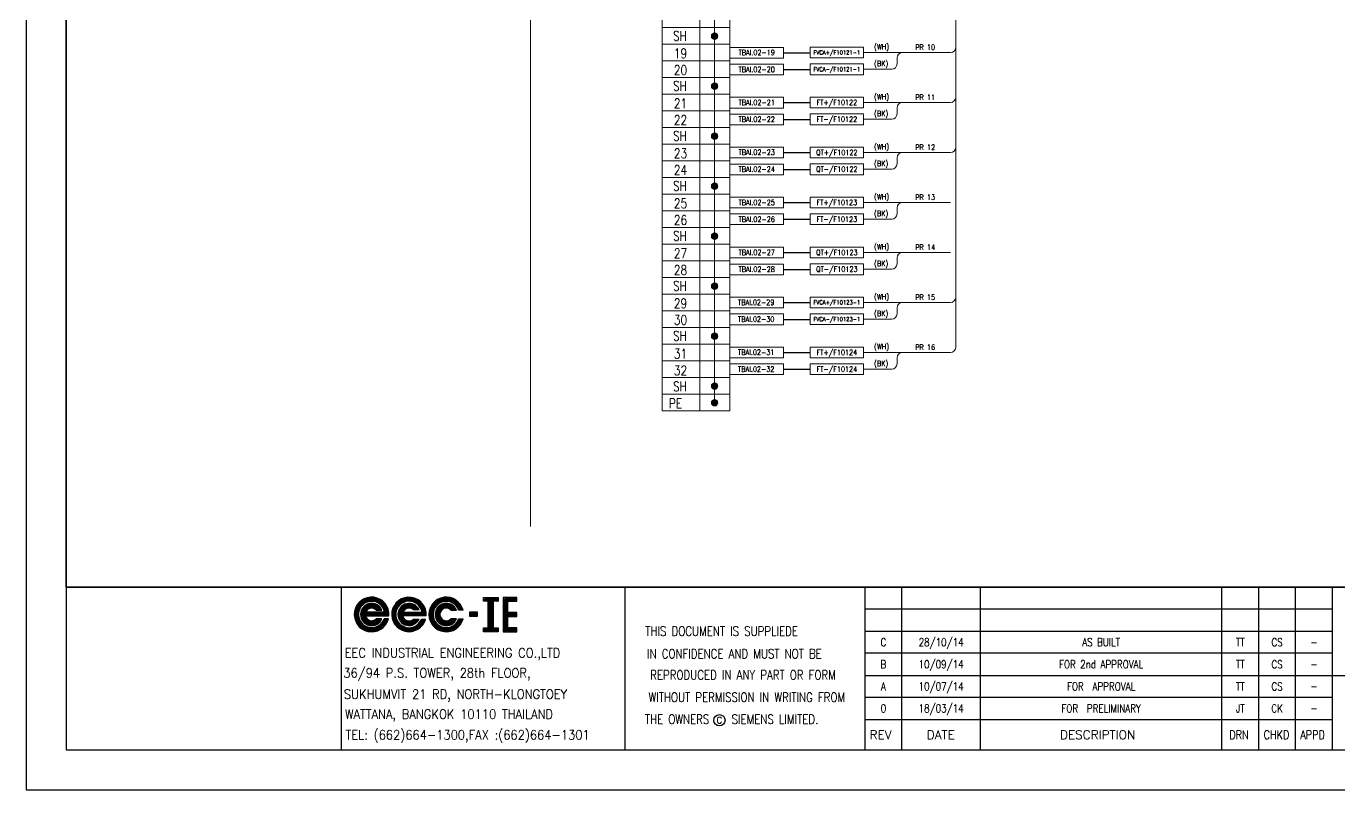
# Model space of a CAD drawing. Header units: millimetres. Extents: x -14942 to 24072, y -50285 to 2207.
# Drawn here: x 552.8 to 798.9, y -5690.3 to -5547.1 of the extents above; entities that cross this region are included whole.
import ezdxf
from ezdxf.enums import TextEntityAlignment as Align

# ---------------------------------------------------------------- set-up
doc = ezdxf.new("R2010")
doc.units = ezdxf.units.MM
doc.header["$MEASUREMENT"] = 0
doc.layers.get('0').update_dxf_attribs({"linetype": 'CONTINUOUS'})
for name, color, linetype in [('52049_PAPER A4$0$Frame_A1', 253, 'CONTINUOUS'), ('BEAM', 3, 'CONTINUOUS'), ('INSTRUMENT', 1, 'CONTINUOUS'), ('TEXT', 2, 'CONTINUOUS')]:
    doc.layers.add(name, color=color, linetype=linetype)
doc.styles.add('52049_PAPER A4$0$Romans-title', font='romans.shx')
doc.styles.add('ROMANS', font='romans')

# ---------------------------------------------------------------- blocks, each defined once
blk = doc.blocks.new('52049_PAPER A4$0$eec-ie')
at = {"layer": '52049_PAPER A4$0$Frame_A1', "color": 0, "lineweight": -3}
for p, q in [((0, 0), (0.873, 0.873)), ((0.013, 0.091), (0.781, 0.859)), ((0.04, 0.196), (0.677, 0.833)), ((0.09, 0.324), (0.549, 0.783)), ((0.649, 0.571), (0.955, 0.877)), ((0.773, 0.617), (1.031, 0.875)), ((0.87, 0.637), (1.102, 0.868)), ((0.955, 0.643), (1.168, 0.856)), ((1.03, 0.64), (1.231, 0.841)), ((1.099, 0.631), (1.29, 0.822)), ((1.162, 0.617), (1.346, 0.8)), ((1.221, 0.598), (1.399, 0.776)), ((1.276, 0.575), (1.45, 0.749)), ((2.109, 0.082), (2.883, 0.856)), ((2.133, 0.184), (2.78, 0.831)), ((2.181, 0.31), (2.655, 0.784)), ((2.557, 0.452), (2.973, 0.869)), ((2.773, 0.591), (3.055, 0.872)), ((2.889, 0.628), (3.131, 0.87)), ((2.983, 0.644), (3.201, 0.862)), ((3.064, 0.648), (3.267, 0.85)), ((3.138, 0.643), (3.329, 0.834)), ((3.206, 0.633), (3.387, 0.815)), ((3.268, 0.618), (3.443, 0.793)), ((3.326, 0.598), (3.496, 0.768)), ((3.381, 0.574), (3.547, 0.74)), ((4.192, 0.06), (4.997, 0.865)), ((4.213, 0.16), (4.897, 0.843)), ((4.254, 0.278), (4.779, 0.803)), ((4.693, 0.483), (5.085, 0.875)), ((4.878, 0.591), (5.165, 0.877)), ((4.991, 0.625), (5.239, 0.873)), ((5.083, 0.64), (5.308, 0.864)), ((5.164, 0.643), (5.373, 0.852)), ((5.237, 0.638), (5.435, 0.835)), ((5.304, 0.627), (5.493, 0.815)), ((5.366, 0.611), (5.548, 0.792)), ((5.424, 0.591), (5.6, 0.767)), ((5.478, 0.567), (5.65, 0.739)), ((7.232, 0.683), (7.413, 0.864)), ((7.27, 0.644), (7.491, 0.864)), ((7.348, 0.644), (7.568, 0.864)), ((7.426, 0.644), (7.646, 0.864)), ((7.504, 0.644), (7.724, 0.864)), ((7.507, 0.569), (7.802, 0.864)), ((7.507, 0.491), (7.88, 0.864)), ((7.507, 0.413), (7.958, 0.864)), ((7.816, 0.644), (8.036, 0.864)), ((7.894, 0.644), (8.059, 0.808)), ((8.334, 0.46), (8.738, 0.864)), ((8.334, 0.538), (8.66, 0.864)), ((8.334, 0.382), (8.816, 0.864)), ((8.334, 0.694), (8.504, 0.864)), ((8.334, 0.616), (8.582, 0.864)), ((8.673, 0.644), (8.894, 0.864)), ((8.751, 0.644), (8.972, 0.864)), ((8.829, 0.644), (9.05, 0.864)), ((8.907, 0.644), (9.106, 0.842)), ((8.985, 0.644), (9.106, 0.764)), ((-0.005, -0.082), (0.302, 0.224)), ((-0.002, -0.158), (0.256, 0.1)), ((0.005, -0.229), (0.236, 0.002)), ((0.256, 0.568), (0.305, 0.617)), ((0.345, -0.123), (0.996, 0.528)), ((0.346, -0.044), (0.916, 0.526)), ((0.352, -0.194), (1.066, 0.521)), ((0.361, 0.049), (0.824, 0.512)), ((0.366, -0.258), (0.664, 0.04)), ((0.385, -0.317), (0.742, 0.04)), ((0.402, 0.168), (0.704, 0.47)), ((0.409, -0.371), (0.82, 0.04)), ((1.692, 0.04), (0.64, 0.04)), ((0.684, -0.173), (0.898, 0.04)), ((0.762, -0.173), (0.976, 0.04)), ((0.84, -0.173), (1.054, 0.04)), ((0.869, 0.245), (1.13, 0.507)), ((0.918, -0.173), (1.132, 0.04)), ((0.961, 0.259), (1.189, 0.488)), ((0.996, -0.173), (1.21, 0.04)), ((1.033, 0.253), (1.243, 0.464)), ((1.074, -0.173), (1.288, 0.04)), ((1.093, 0.236), (1.294, 0.436)), ((1.146, 0.21), (1.34, 0.404)), ((1.152, -0.173), (1.366, 0.04)), ((1.192, 0.178), (1.383, 0.369)), ((1.218, 0.155), (1.538, 0.155)), ((1.23, -0.173), (1.444, 0.04)), ((1.246, 0.155), (1.422, 0.331)), ((1.308, -0.173), (1.522, 0.04)), ((1.324, 0.155), (1.458, 0.289)), ((1.328, 0.548), (1.498, 0.719)), ((1.376, 0.519), (1.544, 0.687)), ((1.386, -0.173), (1.6, 0.04)), ((1.402, 0.155), (1.49, 0.243)), ((1.422, 0.486), (1.588, 0.653)), ((1.464, 0.45), (1.63, 0.616)), ((1.464, -0.173), (1.677, 0.04)), ((1.48, 0.155), (1.519, 0.194)), ((1.503, 0.412), (1.669, 0.577)), ((1.539, 0.37), (1.706, 0.536)), ((1.542, -0.173), (1.898, 0.183)), ((1.573, 0.326), (1.741, 0.493)), ((1.603, 0.278), (1.773, 0.448)), ((1.62, -0.173), (1.914, 0.121)), ((1.63, 0.227), (1.803, 0.4)), ((1.654, 0.173), (1.831, 0.35)), ((1.674, 0.115), (1.856, 0.297)), ((1.689, 0.052), (1.879, 0.241)), ((1.698, -0.173), (1.927, 0.056)), ((2.092, -0.09), (2.374, 0.191)), ((2.095, -0.166), (2.337, 0.076)), ((2.096, -0.009), (2.513, 0.408)), ((2.311, 0.518), (2.447, 0.654)), ((2.442, -0.131), (3.095, 0.523)), ((2.442, -0.052), (3.017, 0.522)), ((2.45, -0.2), (2.776, 0.125)), ((2.456, 0.039), (2.926, 0.509)), ((2.465, -0.264), (2.764, 0.036)), ((2.485, -0.322), (2.842, 0.036)), ((2.493, 0.155), (2.81, 0.471)), ((2.716, -0.168), (2.92, 0.036)), ((2.725, 0.036), (3.79, 0.036)), ((2.794, -0.168), (2.998, 0.036)), ((2.839, 0.189), (3.165, 0.515)), ((2.872, -0.168), (3.076, 0.036)), ((2.95, -0.168), (3.154, 0.036)), ((2.985, 0.256), (3.229, 0.5)), ((3.028, -0.168), (3.232, 0.036)), ((3.07, 0.264), (3.287, 0.48)), ((3.106, -0.168), (3.31, 0.036)), ((3.139, 0.255), (3.34, 0.456)), ((3.184, -0.168), (3.388, 0.036)), ((3.198, 0.236), (3.39, 0.428)), ((3.25, 0.209), (3.436, 0.396)), ((3.262, -0.168), (3.466, 0.036)), ((3.294, 0.176), (3.478, 0.36)), ((3.622, 0.16), (3.312, 0.16)), ((3.34, -0.168), (3.544, 0.036)), ((3.356, 0.16), (3.517, 0.321)), ((3.418, -0.168), (3.622, 0.036)), ((3.432, 0.547), (3.595, 0.71)), ((3.434, 0.16), (3.552, 0.278)), ((3.48, 0.517), (3.64, 0.678)), ((3.496, -0.168), (3.7, 0.036)), ((3.512, 0.16), (3.584, 0.232)), ((3.524, 0.484), (3.684, 0.643)), ((3.566, 0.448), (3.725, 0.607)), ((3.574, -0.168), (3.778, 0.036)), ((3.59, 0.16), (3.612, 0.182)), ((3.605, 0.408), (3.764, 0.567)), ((3.641, 0.366), (3.8, 0.526)), ((3.652, -0.168), (3.989, 0.169)), ((3.674, 0.321), (3.835, 0.483)), ((3.704, 0.273), (3.867, 0.437)), ((3.73, 0.222), (3.897, 0.388)), ((3.73, -0.168), (4.005, 0.107)), ((3.753, 0.167), (3.924, 0.338)), ((3.773, 0.109), (3.948, 0.284)), ((3.788, 0.046), (3.97, 0.228)), ((3.808, -0.168), (4.016, 0.04)), ((4.18, -0.108), (4.466, 0.179)), ((4.182, -0.028), (4.574, 0.364)), ((4.184, -0.182), (4.432, 0.066)), ((4.343, 0.446), (4.611, 0.713)), ((4.529, -0.071), (5.128, 0.528)), ((4.531, -0.147), (5.204, 0.526)), ((4.538, 0.017), (5.04, 0.519)), ((4.54, -0.215), (4.857, 0.101)), ((4.568, 0.124), (4.932, 0.489)), ((4.69, 0.325), (4.732, 0.366)), ((4.956, 0.2), (5.272, 0.517)), ((5.087, 0.253), (5.334, 0.501)), ((5.17, 0.259), (5.392, 0.48)), ((5.238, 0.248), (5.444, 0.455)), ((5.296, 0.228), (5.493, 0.426)), ((5.346, 0.201), (5.539, 0.393)), ((5.39, 0.167), (5.58, 0.357)), ((5.402, 0.155), (5.722, 0.155)), ((5.456, 0.155), (5.619, 0.317)), ((5.528, 0.539), (5.698, 0.709)), ((5.534, 0.155), (5.653, 0.274)), ((5.576, 0.508), (5.743, 0.676)), ((5.612, 0.155), (5.684, 0.227)), ((5.62, 0.475), (5.786, 0.641)), ((5.661, 0.438), (5.827, 0.604)), ((5.69, 0.155), (5.712, 0.177)), ((5.7, 0.398), (5.865, 0.564)), ((5.735, 0.356), (5.902, 0.523)), ((5.767, 0.31), (5.936, 0.479)), ((5.797, 0.262), (5.967, 0.432)), ((5.823, 0.21), (5.997, 0.384)), ((6.09, 0.155), (5.845, 0.155)), ((5.846, 0.155), (6.024, 0.333)), ((5.924, 0.155), (6.048, 0.279)), ((6.002, 0.155), (6.07, 0.223)), ((6.08, 0.155), (6.088, 0.163)), ((6.901, 0.037), (6.46, 0.037)), ((6.46, 0.037), (6.46, -0.183)), ((6.46, -0.011), (6.508, 0.037)), ((6.46, -0.089), (6.586, 0.037)), ((6.46, -0.167), (6.664, 0.037)), ((6.521, -0.183), (6.742, 0.037)), ((6.599, -0.183), (6.82, 0.037)), ((6.677, -0.183), (6.898, 0.037)), ((6.901, -0.183), (6.901, 0.037)), ((7.507, 0.335), (7.783, 0.611)), ((7.507, 0.257), (7.783, 0.533)), ((7.507, 0.179), (7.783, 0.455)), ((7.507, 0.101), (7.783, 0.377)), ((7.507, 0.023), (7.783, 0.299)), ((7.507, -0.055), (7.783, 0.221)), ((7.507, -0.133), (7.783, 0.143)), ((7.507, -0.211), (7.783, 0.065)), ((7.972, 0.644), (8.059, 0.73)), ((8.05, 0.644), (8.059, 0.652)), ((8.334, 0.304), (8.61, 0.58)), ((8.334, 0.226), (8.61, 0.502)), ((8.334, 0.149), (8.61, 0.424)), ((8.334, 0.071), (8.61, 0.346)), ((8.334, -0.007), (8.61, 0.268)), ((8.334, -0.085), (8.61, 0.19)), ((8.334, -0.163), (8.61, 0.112)), ((8.334, -0.241), (8.61, 0.034)), ((8.334, -0.397), (8.741, 0.01)), ((8.334, -0.319), (8.663, 0.01)), ((8.334, -0.475), (8.819, 0.01)), ((8.676, -0.211), (8.897, 0.01)), ((8.754, -0.211), (8.975, 0.01)), ((8.832, -0.211), (9.053, 0.01)), ((9.063, 0.644), (9.106, 0.686)), ((0.016, -0.295), (0.23, -0.082)), ((0.032, -0.358), (0.232, -0.157)), ((0.051, -0.417), (0.242, -0.226)), ((0.072, -0.473), (0.256, -0.29)), ((0.097, -0.527), (0.275, -0.349)), ((0.124, -0.578), (0.298, -0.404)), ((0.154, -0.626), (0.324, -0.455)), ((0.186, -0.672), (0.354, -0.504)), ((0.22, -0.716), (0.387, -0.549)), ((0.256, -0.757), (0.422, -0.591)), ((0.295, -0.796), (0.461, -0.63)), ((0.336, -0.833), (0.503, -0.667)), ((0.379, -0.868), (0.547, -0.7)), ((0.425, -0.9), (0.595, -0.731)), ((0.437, -0.421), (0.637, -0.221)), ((0.468, -0.467), (0.662, -0.273)), ((0.503, -0.51), (0.694, -0.319)), ((0.542, -0.55), (0.733, -0.359)), ((0.584, -0.585), (0.777, -0.392)), ((0.622, -0.173), (1.935, -0.173)), ((0.63, -0.618), (0.828, -0.419)), ((0.679, -0.646), (0.887, -0.439)), ((0.732, -0.671), (0.956, -0.448)), ((0.79, -0.691), (1.041, -0.44)), ((0.853, -0.707), (1.194, -0.366)), ((0.922, -0.715), (1.294, -0.343)), ((0.999, -0.716), (1.372, -0.343)), ((1.042, -1.063), (1.762, -0.343)), ((1.088, -0.705), (1.45, -0.343)), ((1.131, -1.052), (1.839, -0.343)), ((1.199, -0.672), (1.528, -0.343)), ((1.538, -0.343), (1.218, -0.343)), ((1.232, -1.029), (1.902, -0.359)), ((1.353, -0.986), (1.858, -0.48)), ((1.533, -0.884), (1.757, -0.66)), ((1.646, -0.381), (1.684, -0.343)), ((1.906, -0.343), (1.661, -0.343)), ((1.776, -0.173), (1.935, -0.014)), ((1.854, -0.173), (1.938, -0.089)), ((1.932, -0.173), (1.936, -0.169)), ((2.103, -0.236), (2.321, -0.018)), ((2.115, -0.302), (2.317, -0.1)), ((2.131, -0.364), (2.321, -0.173)), ((2.15, -0.423), (2.332, -0.241)), ((2.172, -0.479), (2.347, -0.303)), ((2.197, -0.532), (2.367, -0.362)), ((2.224, -0.582), (2.39, -0.416)), ((2.254, -0.63), (2.417, -0.467)), ((2.287, -0.676), (2.448, -0.515)), ((2.321, -0.719), (2.481, -0.559)), ((2.358, -0.76), (2.517, -0.601)), ((2.397, -0.799), (2.556, -0.64)), ((2.439, -0.836), (2.598, -0.676)), ((2.482, -0.87), (2.643, -0.709)), ((2.509, -0.376), (2.71, -0.175)), ((2.537, -0.425), (2.729, -0.234)), ((2.569, -0.471), (2.756, -0.285)), ((2.605, -0.513), (2.789, -0.33)), ((2.644, -0.552), (2.828, -0.368)), ((2.687, -0.588), (2.873, -0.401)), ((4.023, -0.168), (2.708, -0.168)), ((2.733, -0.619), (2.925, -0.427)), ((2.783, -0.647), (2.985, -0.445)), ((2.837, -0.671), (3.056, -0.453)), ((2.896, -0.69), (3.144, -0.443)), ((2.96, -0.704), (3.316, -0.348)), ((3.03, -0.712), (3.394, -0.348)), ((3.11, -0.71), (3.472, -0.348)), ((3.153, -1.056), (3.862, -0.348)), ((3.203, -0.695), (3.55, -0.348)), ((3.245, -1.043), (3.94, -0.348)), ((3.312, -0.348), (3.622, -0.348)), ((3.323, -0.653), (3.618, -0.358)), ((3.349, -1.016), (3.981, -0.385)), ((3.478, -0.965), (3.93, -0.514)), ((3.738, -0.394), (3.784, -0.348)), ((3.756, -0.348), (3.992, -0.348)), ((3.886, -0.168), (4.024, -0.03)), ((3.963, -0.168), (4.026, -0.106)), ((4.192, -0.251), (4.417, -0.027)), ((4.205, -0.316), (4.414, -0.108)), ((4.222, -0.378), (4.419, -0.181)), ((4.242, -0.436), (4.43, -0.247)), ((4.264, -0.491), (4.446, -0.309)), ((4.29, -0.544), (4.466, -0.367)), ((4.318, -0.594), (4.49, -0.421)), ((4.348, -0.641), (4.518, -0.472)), ((4.381, -0.686), (4.548, -0.519)), ((4.416, -0.729), (4.582, -0.563)), ((4.453, -0.77), (4.619, -0.604)), ((4.493, -0.809), (4.658, -0.643)), ((4.534, -0.845), (4.701, -0.678)), ((4.556, -0.278), (4.804, -0.03)), ((4.577, -0.335), (4.798, -0.113)), ((4.578, -0.879), (4.747, -0.711)), ((4.602, -0.388), (4.808, -0.181)), ((4.631, -0.437), (4.829, -0.239)), ((4.664, -0.482), (4.856, -0.289)), ((4.7, -0.523), (4.89, -0.333)), ((4.74, -0.562), (4.931, -0.371)), ((4.783, -0.596), (4.977, -0.402)), ((4.829, -0.628), (5.031, -0.427)), ((4.88, -0.655), (5.092, -0.443)), ((4.935, -0.678), (5.165, -0.448)), ((4.994, -0.697), (5.26, -0.43)), ((5.059, -0.71), (5.426, -0.343)), ((5.13, -0.717), (5.504, -0.343)), ((5.211, -0.714), (5.582, -0.343)), ((5.254, -1.06), (5.971, -0.343)), ((5.305, -0.698), (5.659, -0.343)), ((5.347, -1.046), (6.049, -0.343)), ((5.722, -0.343), (5.402, -0.343)), ((5.429, -0.652), (5.709, -0.372)), ((5.453, -1.018), (6.075, -0.396)), ((5.585, -0.964), (6.02, -0.528)), ((5.808, -0.428), (5.893, -0.343)), ((5.845, -0.343), (6.09, -0.343)), ((6.46, -0.183), (6.901, -0.183)), ((6.755, -0.183), (6.901, -0.037)), ((6.833, -0.183), (6.901, -0.115)), ((7.354, -1.065), (7.783, -0.637)), ((7.432, -1.065), (7.783, -0.715)), ((7.507, -0.289), (7.783, -0.013)), ((7.507, -0.367), (7.783, -0.091)), ((7.507, -0.444), (7.783, -0.169)), ((7.507, -0.522), (7.783, -0.247)), ((7.507, -0.6), (7.783, -0.325)), ((7.507, -0.678), (7.783, -0.403)), ((7.507, -0.756), (7.783, -0.481)), ((7.507, -0.834), (7.783, -0.559)), ((8.334, -0.553), (8.61, -0.277)), ((8.334, -0.631), (8.61, -0.355)), ((8.334, -0.709), (8.61, -0.433)), ((8.334, -0.787), (8.61, -0.511)), ((8.334, -0.865), (8.61, -0.589)), ((8.334, -0.943), (8.61, -0.667)), ((8.91, -0.211), (9.106, -0.015)), ((8.988, -0.211), (9.106, -0.093)), ((9.066, -0.211), (9.106, -0.171)), ((0.473, -0.931), (0.646, -0.758)), ((0.523, -0.958), (0.7, -0.781)), ((0.576, -0.984), (0.758, -0.801)), ((0.631, -1.006), (0.82, -0.817)), ((0.69, -1.025), (0.888, -0.827)), ((0.751, -1.042), (0.962, -0.831)), ((0.817, -1.054), (1.043, -0.828)), ((0.886, -1.062), (1.137, -0.812)), ((0.961, -1.066), (1.253, -0.774)), ((2.528, -0.902), (2.691, -0.739)), ((2.576, -0.932), (2.743, -0.765)), ((2.627, -0.959), (2.797, -0.789)), ((2.68, -0.984), (2.856, -0.808)), ((2.736, -1.006), (2.919, -0.823)), ((2.796, -1.024), (2.987, -0.833)), ((2.858, -1.04), (3.062, -0.836)), ((2.924, -1.052), (3.144, -0.831)), ((2.995, -1.059), (3.24, -0.814)), ((3.071, -1.061), (3.359, -0.773)), ((4.624, -0.911), (4.795, -0.74)), ((4.673, -0.94), (4.847, -0.766)), ((4.724, -0.967), (4.903, -0.788)), ((4.778, -0.991), (4.962, -0.807)), ((4.834, -1.013), (5.026, -0.821)), ((4.894, -1.031), (5.095, -0.829)), ((4.957, -1.046), (5.172, -0.831)), ((5.023, -1.057), (5.257, -0.824)), ((5.095, -1.064), (5.356, -0.802)), ((5.171, -1.066), (5.485, -0.752)), ((7.232, -0.954), (7.341, -0.845)), ((7.232, -0.876), (7.263, -0.845)), ((7.232, -1.032), (7.419, -0.845)), ((7.276, -1.065), (7.497, -0.845)), ((7.51, -1.065), (7.783, -0.793)), ((7.588, -1.065), (7.809, -0.845)), ((7.666, -1.065), (7.887, -0.845)), ((7.744, -1.065), (7.964, -0.845)), ((7.822, -1.065), (8.042, -0.845)), ((7.9, -1.065), (8.059, -0.907)), ((7.978, -1.065), (8.059, -0.985)), ((8.056, -1.065), (8.059, -1.063)), ((8.334, -1.021), (8.61, -0.745)), ((8.368, -1.065), (8.61, -0.823)), ((8.446, -1.065), (8.666, -0.845)), ((8.524, -1.065), (8.744, -0.845)), ((8.602, -1.065), (8.822, -0.845)), ((8.679, -1.065), (8.9, -0.845)), ((8.757, -1.065), (8.978, -0.845)), ((8.835, -1.065), (9.056, -0.845)), ((8.913, -1.065), (9.106, -0.873)), ((8.991, -1.065), (9.106, -0.951)), ((9.069, -1.065), (9.106, -1.029))]:
    blk.add_line(p, q, dxfattribs=at)
for points in [[(7.232, 0.864), (8.059, 0.864), (8.059, 0.644), (7.783, 0.644), (7.783, -0.845), (8.059, -0.845), (8.059, -1.065), (7.232, -1.065), (7.232, -0.845), (7.507, -0.845), (7.507, 0.644), (7.232, 0.644)], [(8.61, 0.01), (8.61, 0.644), (9.106, 0.644), (9.106, 0.864), (8.334, 0.864), (8.334, -1.065), (9.106, -1.065), (9.106, -0.845), (8.61, -0.845), (8.61, -0.211), (9.106, -0.211), (9.106, 0.01)]]:
    blk.add_lwpolyline(points, close=True, dxfattribs=at)
for centre, radius, start, end in [((0.967, -0.094), 0.972, 355.3439, 345.14659), ((3.059, -0.094), 0.967, 355.6074, 344.77468), ((5.151, -0.094), 0.972, 14.85341, 345.14659), ((0.967, -0.094), 0.737, 10.52425, 340.25595), ((0.967, -0.094), 0.623, 23.56973, 336.43027), ((0.967, -0.094), 0.354, 44.78756, 157.61069), ((3.059, -0.094), 0.742, 10.07657, 339.99371), ((3.059, -0.094), 0.618, 24.25452, 335.74548), ((3.059, -0.094), 0.358, 45.10959, 158.75786), ((5.151, -0.094), 0.737, 19.74405, 340.25595), ((5.151, -0.094), 0.623, 23.56973, 336.43027), ((5.151, -0.094), 0.354, 44.78756, 315.21244), ((0.967, -0.094), 0.354, 192.89006, 315.21244), ((3.059, -0.094), 0.358, 191.9242, 314.89041)]:
    blk.add_arc(centre, radius, start, end, dxfattribs=at)
blk = doc.blocks.new('52049_PAPER A4$0$eec logo')
at = {"color": 7, "xscale": 2.786697286423482, "yscale": 2.786697286423482, "zscale": 2.786697286423482}
blk.add_blockref('52049_PAPER A4$0$eec-ie', (50.01, 25.95), dxfattribs=at)
blk = doc.blocks.new('FJB')
at = {"color": 3}
for p, q in [((-415.5, 38.01), (-4.5, 38.01)), ((-363.94, 38.01), (-363.94, 7.5)), ((-310.77, 38.01), (-310.77, 7.5)), ((-265.75, 7.5), (-265.75, 38.01)), ((-258.85, 7.5), (-258.85, 38.01)), ((-244.11, 7.5), (-244.11, 38.01)), ((-198.84, 7.5), (-198.84, 38.01)), ((-191.95, 7.5), (-191.95, 38.01)), ((-185.05, 7.5), (-185.05, 38.01)), ((-178.16, 38.01), (-178.16, 7.5)), ((-178.16, 21.46), (-4.5, 21.46)), ((-265.75, 13.19), (-178.16, 13.19))]:
    blk.add_line(p, q, dxfattribs=at)
at = {"color": 1}
for p, q in [((-178.16, 33.87), (-265.75, 33.87)), ((-265.75, 29.74), (-178.16, 29.74)), ((-178.16, 25.6), (-265.75, 25.6)), ((-265.75, 21.46), (-178.16, 21.46)), ((-178.16, 17.33), (-265.75, 17.33))]:
    blk.add_line(p, q, dxfattribs=at)
at = {"color": 7}
blk.add_lwpolyline([(0, 0), (0, 292.5), (-423, 292.5), (-423, 0)], close=True, dxfattribs=at)
blk.add_lwpolyline([(-415.5, 285), (-4.5, 285), (-4.5, 38.01), (-415.5, 38.01)], close=True)
at = {"color": 3}
blk.add_lwpolyline([(-4.5, 7.5), (-4.5, 285), (-415.5, 285), (-415.5, 7.5)], close=True, dxfattribs=at)
at = {"color": 2}
blk.add_circle((-293.05, 13.05), 1.05, dxfattribs=at)
at = {"color": 3, "xscale": 1.200000000000001, "yscale": 1.200000000000001, "zscale": 1.200000000000001}
blk.add_blockref('52049_PAPER A4$0$eec logo', (-421.49, 2.05), dxfattribs=at)
at = {"color": 2, "style": '52049_PAPER A4$0$Romans-title', "width": 0.8}
for s, p in [('THIS DOCUMENT IS SUPPLIEDE', (-292.63, 29.75)), ('IN CONFIDENCE AND MUST NOT BE', (-290.24, 25.51)), (' REPRODUCED IN ANY PART OR FORM', (-289.1, 21.53)), (' WITHOUT PERMISSION IN WRITING FROM ', (-287.9, 17.35)), ('THE OWNERS   SIEMENS LIMITED. ', (-290.28, 13.22))]:
    blk.add_text(s, height=1.75, dxfattribs=at).set_placement(p, align=Align.MIDDLE)
for s, p in [('C', (-262.3, 27.67)), ('28/10/14', (-251.48, 27.67)), ('AS BUILT', (-221.48, 27.67)), ('TT', (-195.39, 27.67)), ('CS', (-188.5, 27.67)), ('-', (-181.6, 27.67)), ('B', (-262.3, 23.53)), ('10/09/14', (-251.48, 23.53)), ('FOR 2nd APPROVAL', (-221.48, 23.53)), ('TT', (-195.39, 23.53)), ('CS', (-188.5, 23.53)), ('-', (-181.6, 23.53)), ('A', (-262.3, 19.39)), ('10/07/14', (-251.48, 19.39)), ('FOR  APPROVAL', (-221.48, 19.39)), ('TT', (-195.39, 19.39)), ('CS', (-188.5, 19.39)), ('-', (-181.6, 19.39)), ('0', (-262.3, 15.26)), ('18/03/14', (-251.48, 15.26)), ('FOR  PRELIMINARY', (-221.48, 15.26)), ('JT', (-195.39, 15.26)), ('CK', (-188.5, 15.26)), ('-', (-181.6, 15.26))]:
    blk.add_text(s, height=1.5, dxfattribs=at).set_placement(p, align=Align.MIDDLE_CENTER)
at = {"color": 2, "style": '52049_PAPER A4$0$Romans-title'}
for s, height, width, p in [('EEC INDUSTRIAL ENGINEERING CO.,LTD', 1.75, 0.9, (-363.31, 24.81)), ('36/94 P.S. TOWER, 28th FLOOR,', 1.75, 0.9, (-363.55, 21.03, -1.75)), ('SUKHUMVIT 21 RD, NORTH-KLONGTOEY', 1.75, 0.9, (-363.45, 17.05, -1.75)), ('WATTANA, BANGKOK 10110 THAILAND ', 1.75, 0.9, (-363.25, 13.31, -1.75)), ('TEL: (662)664-1300,FAX :(662)664-1301', 1.75, 0.9, (-363.14, 9.42, -1.75)), ('DRN', 1.655, 0.8, (-197.44, 9.49)), ('CHKD', 1.655, 0.8, (-191.03, 9.49)), ('APPD', 1.655, 0.8, (-184.14, 9.49))]:
    blk.add_text(s, height=height, dxfattribs=dict(at, width=width)).set_placement(p)
blk.add_text('C', height=1.19, dxfattribs=at).set_placement((-293.05, 13.05), align=Align.MIDDLE)
for s, height, p in [('REV', 1.655, (-264.9, 9.49)), ('DATE', 1.655, (-254.17, 9.49)), ('DESCRIPTION', 1.6548, (-229.2, 9.49))]:
    blk.add_text(s, height=height, dxfattribs=at).set_placement(p)

msp = doc.modelspace()

# ---------------------------------------------------------------- hatches: boundary and pattern name
at = {"layer": 'INSTRUMENT', "lineweight": 13}
for points in [[(682.51, -5548.98, 1), (681.29, -5548.98, 1)], [(682.51, -5558.35, 1), (681.29, -5558.35, 1)], [(682.51, -5567.73, 1), (681.29, -5567.73, 1)], [(682.51, -5577.1, 1), (681.29, -5577.1, 1)], [(682.51, -5586.48, 1), (681.29, -5586.48, 1)], [(682.51, -5595.85, 1), (681.29, -5595.85, 1)], [(682.51, -5605.23, 1), (681.29, -5605.23, 1)], [(682.51, -5605.23, 1), (681.29, -5605.23, 1)], [(682.51, -5614.6, 1), (681.29, -5614.6, 1)], [(682.51, -5614.6, 1), (681.29, -5614.6, 1)], [(682.51, -5617.73, 1), (681.29, -5617.73, 1)], [(682.51, -5617.73, 1), (681.29, -5617.73, 1)]]:
    msp.add_hatch(color=7, dxfattribs=at).paths.add_polyline_path(points)

# ---------------------------------------------------------------- linework, layer by layer
at = {"layer": 'BEAM', "color": 7, "lineweight": 13, "ltscale": 0.3}
msp.add_line((647.38, -5640.94), (647.38, -5410.19), dxfattribs=at)
at = {"layer": 'INSTRUMENT', "color": 7, "lineweight": 13}
for p, q in [((672.07, -5466.12), (672.07, -5619.24)), ((679.1, -5466.12), (679.1, -5600.49)), ((684.77, -5466.12), (684.77, -5619.24)), ((727.11, -5468.68), (727.11, -5597.93)), ((681.9, -5473.98), (681.9, -5597.37)), ((684.77, -5547.37), (672.07, -5547.37)), ((672.07, -5547.37), (684.77, -5547.37)), ((684.77, -5550.49), (672.07, -5550.49)), ((684.77, -5553.62), (672.07, -5553.62)), ((672.07, -5553.62), (684.77, -5553.62)), ((709.82, -5552.06), (726.11, -5552.06)), ((716.09, -5554.18), (716.09, -5553.06)), ((709.82, -5555.18), (715.09, -5555.18)), ((684.77, -5556.74), (672.07, -5556.74)), ((672.07, -5559.87), (684.77, -5559.87)), ((684.77, -5559.87), (672.07, -5559.87)), ((672.07, -5562.99), (684.77, -5562.99)), ((684.77, -5562.99), (672.07, -5562.99)), ((709.82, -5561.43), (726.11, -5561.43)), ((716.09, -5563.56), (716.09, -5562.43)), ((709.82, -5564.56), (715.09, -5564.56)), ((672.07, -5566.12), (684.77, -5566.12)), ((684.77, -5566.12), (672.07, -5566.12)), ((672.07, -5569.24), (684.77, -5569.24)), ((684.77, -5569.24), (672.07, -5569.24)), ((709.82, -5570.81), (726.11, -5570.81)), ((684.77, -5572.37), (672.07, -5572.37)), ((716.09, -5572.93), (716.09, -5571.81)), ((672.07, -5575.49), (684.77, -5575.49)), ((684.77, -5575.49), (672.07, -5575.49)), ((709.82, -5573.93), (715.09, -5573.93)), ((684.77, -5578.62), (672.07, -5578.62)), ((709.82, -5580.18), (726.11, -5580.18)), ((684.77, -5581.74), (672.07, -5581.74)), ((672.07, -5581.74), (684.77, -5581.74)), ((716.09, -5582.31), (716.09, -5581.18)), ((684.77, -5584.87), (672.07, -5584.87)), ((709.82, -5583.31), (715.09, -5583.31)), ((684.77, -5587.99), (672.07, -5587.99)), ((672.07, -5587.99), (684.77, -5587.99)), ((709.82, -5589.56), (726.11, -5589.56)), ((684.77, -5591.12), (672.07, -5591.12)), ((709.82, -5592.68), (715.09, -5592.68)), ((716.09, -5591.68), (716.09, -5590.56)), ((672.07, -5594.24), (684.77, -5594.24)), ((684.77, -5594.24), (672.07, -5594.24)), ((672.07, -5597.37), (684.77, -5597.37)), ((684.77, -5597.37), (672.07, -5597.37)), ((672.07, -5597.37), (684.77, -5597.37)), ((684.77, -5597.37), (672.07, -5597.37)), ((672.07, -5597.37), (684.77, -5597.37)), ((684.77, -5597.37), (672.07, -5597.37)), ((672.07, -5597.37), (684.77, -5597.37)), ((684.77, -5597.37), (672.07, -5597.37)), ((672.07, -5597.37), (684.77, -5597.37)), ((684.77, -5597.37), (672.07, -5597.37)), ((679.1, -5597.37), (679.1, -5609.87)), ((681.9, -5597.37), (681.9, -5608.35)), ((709.82, -5598.93), (726.11, -5598.93)), ((716.09, -5601.06), (716.09, -5599.93)), ((727.11, -5597.93), (727.11, -5607.31)), ((684.77, -5600.49), (672.07, -5600.49)), ((709.82, -5602.06), (715.09, -5602.06)), ((672.07, -5603.62), (684.77, -5603.62)), ((684.77, -5603.62), (672.07, -5603.62)), ((684.77, -5606.74), (672.07, -5606.74)), ((672.07, -5606.74), (684.77, -5606.74)), ((684.77, -5606.74), (672.07, -5606.74)), ((672.07, -5606.74), (684.77, -5606.74)), ((684.77, -5606.74), (672.07, -5606.74)), ((672.07, -5606.74), (684.77, -5606.74)), ((684.77, -5606.74), (672.07, -5606.74)), ((672.07, -5606.74), (684.77, -5606.74)), ((684.77, -5606.74), (672.07, -5606.74)), ((672.07, -5606.74), (684.77, -5606.74)), ((684.77, -5606.74), (672.07, -5606.74)), ((679.1, -5606.74), (679.1, -5619.24)), ((681.9, -5606.74), (681.9, -5617.73)), ((672.07, -5609.87), (684.77, -5609.87)), ((684.77, -5609.87), (672.07, -5609.87)), ((684.77, -5609.87), (672.07, -5609.87)), ((709.82, -5608.31), (726.11, -5608.31)), ((716.09, -5610.43), (716.09, -5609.31)), ((709.82, -5611.43), (715.09, -5611.43)), ((672.07, -5612.99), (684.77, -5612.99)), ((684.77, -5612.99), (672.07, -5612.99)), ((684.77, -5616.12), (672.07, -5616.12)), ((672.07, -5619.24), (684.77, -5619.24)), ((684.77, -5619.24), (672.07, -5619.24))]:
    msp.add_line(p, q, dxfattribs=at)
at = {"layer": 'INSTRUMENT', "color": 7}
for p, q in [((694.81, -5552.09), (699.79, -5552.09)), ((694.81, -5555.25), (699.79, -5555.25)), ((694.81, -5561.45), (699.79, -5561.45)), ((694.81, -5564.61), (699.79, -5564.61)), ((694.81, -5570.81), (699.79, -5570.81)), ((694.81, -5573.97), (699.79, -5573.97)), ((694.81, -5580.16), (699.79, -5580.16)), ((694.81, -5583.32), (699.79, -5583.32)), ((694.81, -5589.57), (699.79, -5589.57)), ((694.81, -5592.73), (699.79, -5592.73)), ((694.81, -5598.93), (699.79, -5598.93)), ((694.81, -5602.09), (699.79, -5602.09)), ((694.81, -5608.29), (699.79, -5608.29)), ((694.81, -5611.45), (699.79, -5611.45))]:
    msp.add_line(p, q, dxfattribs=at)
at = {"layer": 'INSTRUMENT', "color": 7, "lineweight": 13}
for points in [[(560.34, -5405.32), (971.34, -5405.32), (971.34, -5652.31), (560.34, -5652.31)], [(684.77, -5551.09), (694.81, -5551.09), (694.81, -5553.1), (684.77, -5553.1)], [(699.79, -5551.05), (709.82, -5551.05), (709.82, -5553.06), (699.79, -5553.06)], [(684.77, -5554.24), (694.81, -5554.24), (694.81, -5556.26), (684.77, -5556.26)], [(699.79, -5554.19), (709.82, -5554.19), (709.82, -5556.21), (699.79, -5556.21)], [(684.77, -5560.44), (694.81, -5560.44), (694.81, -5562.46), (684.77, -5562.46)], [(699.79, -5560.42), (709.82, -5560.42), (709.82, -5562.44), (699.79, -5562.44)], [(684.77, -5563.6), (694.81, -5563.6), (694.81, -5565.62), (684.77, -5565.62)], [(699.79, -5563.57), (709.82, -5563.57), (709.82, -5565.58), (699.79, -5565.58)], [(684.77, -5569.8), (694.81, -5569.8), (694.81, -5571.82), (684.77, -5571.82)], [(699.79, -5569.8), (709.82, -5569.8), (709.82, -5571.81), (699.79, -5571.81)], [(684.77, -5572.96), (694.81, -5572.96), (694.81, -5574.98), (684.77, -5574.98)], [(699.79, -5572.94), (709.82, -5572.94), (709.82, -5574.96), (699.79, -5574.96)], [(684.77, -5579.15), (694.81, -5579.15), (694.81, -5581.17), (684.77, -5581.17)], [(699.79, -5579.17), (709.82, -5579.17), (709.82, -5581.19), (699.79, -5581.19)], [(684.77, -5582.31), (694.81, -5582.31), (694.81, -5584.33), (684.77, -5584.33)], [(699.79, -5582.32), (709.82, -5582.32), (709.82, -5584.33), (699.79, -5584.33)], [(684.77, -5588.57), (694.81, -5588.57), (694.81, -5590.58), (684.77, -5590.58)], [(699.79, -5588.55), (709.82, -5588.55), (709.82, -5590.56), (699.79, -5590.56)], [(684.77, -5591.72), (694.81, -5591.72), (694.81, -5593.74), (684.77, -5593.74)], [(699.79, -5591.69), (709.82, -5591.69), (709.82, -5593.71), (699.79, -5593.71)], [(684.77, -5597.92), (694.81, -5597.92), (694.81, -5599.94), (684.77, -5599.94)], [(699.79, -5597.92), (709.82, -5597.92), (709.82, -5599.94), (699.79, -5599.94)], [(684.77, -5601.08), (694.81, -5601.08), (694.81, -5603.1), (684.77, -5603.1)], [(699.79, -5601.07), (709.82, -5601.07), (709.82, -5603.08), (699.79, -5603.08)], [(684.77, -5607.28), (694.81, -5607.28), (694.81, -5609.3), (684.77, -5609.3)], [(699.79, -5607.3), (709.82, -5607.3), (709.82, -5609.31), (699.79, -5609.31)], [(684.77, -5610.44), (694.81, -5610.44), (694.81, -5612.46), (684.77, -5612.46)], [(699.79, -5610.44), (709.82, -5610.44), (709.82, -5612.46), (699.79, -5612.46)]]:
    msp.add_lwpolyline(points, close=True, dxfattribs=at)
for centre in [(681.9, -5548.98), (681.9, -5558.35), (681.9, -5567.73), (681.9, -5577.1), (681.9, -5586.48), (681.9, -5595.85), (681.9, -5605.23), (681.9, -5605.23), (681.9, -5614.6), (681.9, -5614.6), (681.9, -5617.73), (681.9, -5617.73)]:
    msp.add_circle(centre, 0.609, dxfattribs=at)
for centre, start, end in [((726.11, -5551.06), 270, 0), ((717.09, -5553.06), 90, 180), ((715.09, -5554.18), 270, 0), ((726.11, -5560.43), 270, 0), ((717.09, -5562.43), 90, 180), ((715.09, -5563.56), 270, 0), ((717.09, -5571.81), 90, 180), ((726.11, -5569.81), 270, 0), ((715.09, -5572.93), 270, 0), ((717.09, -5581.18), 90, 180), ((715.09, -5582.31), 270, 0), ((717.09, -5590.56), 90, 180), ((715.09, -5591.68), 270, 0), ((717.09, -5599.93), 90, 180), ((726.11, -5597.93), 270, 0), ((715.09, -5601.06), 270, 0), ((726.11, -5607.31), 270, 0), ((717.09, -5609.31), 90, 180), ((715.09, -5610.43), 270, 0)]:
    msp.add_arc(centre, 1, start, end, dxfattribs=at)

# ---------------------------------------------------------------- block references
msp.add_blockref('FJB', (975.84, -5690.32), dxfattribs=at)

# ---------------------------------------------------------------- texts
at = {"layer": 'TEXT', "color": 7, "lineweight": 13, "style": 'ROMANS', "width": 0.8}
for s, height, p in [('SH', 1.8, (674.1, -5549.84)), ('(WH)', 1, (711.79, -5551.46)), ('PR 10', 1, (719.5, -5551.56)), ('19', 1.8, (674.25, -5553.11)), ('(BK)', 1, (711.79, -5554.61)), ('20', 1.8, (674.25, -5556.24)), ('SH', 1.8, (674.1, -5559.22)), ('21', 1.8, (674.25, -5562.49)), ('(WH)', 1, (711.79, -5560.84)), ('PR 11', 1, (719.5, -5560.94)), ('(BK)', 1, (711.79, -5563.98)), ('22', 1.8, (674.25, -5565.61)), ('SH', 1.8, (674.1, -5568.59)), ('23', 1.8, (674.25, -5571.86)), ('(WH)', 1, (711.79, -5570.21)), ('PR 12', 1, (719.5, -5570.31)), ('24', 1.8, (674.25, -5574.99)), ('(BK)', 1, (711.79, -5573.36)), ('SH', 1.8, (674.1, -5577.97)), ('25', 1.8, (674.25, -5581.24)), ('(WH)', 1, (711.79, -5579.59)), ('PR 13', 1, (719.5, -5579.69)), ('26', 1.8, (674.25, -5584.36)), ('(BK)', 1, (711.79, -5582.73)), ('SH', 1.8, (674.1, -5587.34)), ('(WH)', 1, (711.79, -5588.96)), ('PR 14', 1, (719.5, -5589.06)), ('27', 1.8, (674.25, -5590.61)), ('28', 1.8, (674.25, -5593.74)), ('(BK)', 1, (711.79, -5592.11)), ('SH', 1.8, (674.1, -5596.72)), ('(WH)', 1, (711.79, -5598.34)), ('PR 15', 1, (719.5, -5598.44)), ('29', 1.8, (674.25, -5599.99)), ('(BK)', 1, (711.79, -5601.48)), ('30', 1.8, (674.25, -5603.11)), ('SH', 1.8, (674.1, -5606.09)), ('31', 1.8, (674.25, -5609.45)), ('(WH)', 1, (711.79, -5607.71)), ('PR 16', 1, (719.5, -5607.81)), ('(BK)', 1, (711.79, -5610.86)), ('32', 1.8, (674.25, -5612.58)), ('SH', 1.8, (674.1, -5615.56)), ('PE', 1.8, (673.34, -5618.76))]:
    msp.add_text(s, height=height, dxfattribs=at).set_placement(p)
for s, height, p in [('TBAI.02-19', 1, (689.78, -5552.05)), ('FVCA+/F10121-1', 0.8, (704.81, -5552.04)), ('TBAI.02-20', 1, (689.78, -5555.21)), ('FVCA-/F10121-1', 0.8, (704.81, -5555.18)), ('TBAI.02-21', 1, (689.78, -5561.41)), ('FT+/F10122', 1, (704.81, -5561.41)), ('TBAI.02-22', 1, (689.78, -5564.57)), ('FT-/F10122', 1, (704.81, -5564.56)), ('TBAI.02-23', 1, (689.78, -5570.76)), ('QT+/F10122', 1, (704.81, -5570.79)), ('QT-/F10122', 1, (704.81, -5573.91)), ('TBAI.02-24', 1, (689.78, -5573.92)), ('TBAI.02-25', 1, (689.78, -5580.17)), ('FT+/F10123', 1, (704.81, -5580.16)), ('TBAI.02-26', 1, (689.78, -5583.33)), ('FT-/F10123', 1, (704.81, -5583.31)), ('TBAI.02-27', 1, (689.78, -5589.53)), ('QT+/F10123', 1, (704.81, -5589.54)), ('TBAI.02-28', 1, (689.78, -5592.69)), ('QT-/F10123', 1, (704.81, -5592.66)), ('TBAI.02-29', 1, (689.69, -5598.91)), ('FVCA+/F10123-1', 0.8, (704.81, -5598.91)), ('TBAI.02-30', 1, (689.69, -5602.06)), ('FVCA-/F10123-1', 0.8, (704.81, -5602.06)), ('FT+/F10124', 1, (704.81, -5608.29)), ('TBAI.02-31', 1, (689.69, -5608.27)), ('TBAI.02-32', 1, (689.69, -5611.42)), ('FT-/F10124', 1, (704.81, -5611.43))]:
    msp.add_text(s, height=height, dxfattribs=at).set_placement(p, align=Align.MIDDLE_CENTER)

doc.saveas('drawing.dxf')
